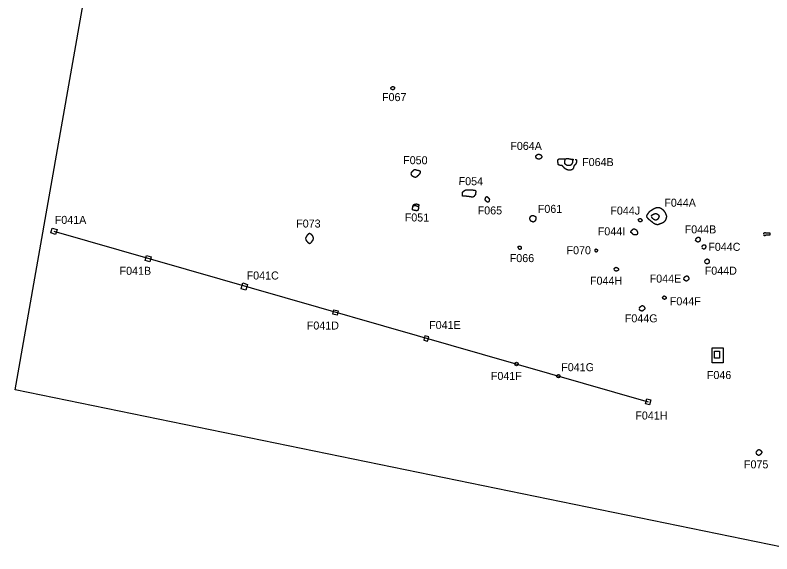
# Model space of a CAD drawing. Extents: x -56 to 221, y -167 to 6.
# Drawn here: x -56.2 to 19.4, y -113.5 to -59.7 of the extents above; entities that cross this region are included whole.
import ezdxf

# ---------------------------------------------------------------- set-up
doc = ezdxf.new("R2010")
doc.units = 0
for name, color, linetype in [('Feature Numbers', 7, 'Continuous'), ('Fenceline 41', 7, 'Continuous'), ('Limits of Excavation', 7, 'Continuous'), ('Posthole', 7, 'Continuous')]:
    doc.layers.add(name, color=color, linetype=linetype)

msp = doc.modelspace()

# ---------------------------------------------------------------- linework, layer by layer
at = {"layer": 'Fenceline 41'}
msp.add_line((-52.316, -81.319), (7.047, -98.348), dxfattribs=at)
for points in [[(-52.487, -81.01), (-52.007, -81.147), (-52.145, -81.628), (-52.625, -81.49)], [(-43.076, -83.742), (-42.595, -83.88), (-42.733, -84.361), (-43.214, -84.223)], [(-33.459, -86.483), (-32.978, -86.621), (-33.144, -87.198), (-33.624, -87.06)], [(-24.341, -89.149), (-23.908, -89.273), (-24.032, -89.706), (-24.465, -89.581)], [(-14.872, -91.864), (-15.257, -91.754), (-15.381, -92.186), (-14.996, -92.296)], [(6.923, -98.052), (7.308, -98.162), (7.17, -98.643), (6.785, -98.533)]]:
    msp.add_lwpolyline(points, close=True, dxfattribs=at)
for centre in [(-6.106, -94.572), (-1.931, -95.791)]:
    msp.add_circle(centre, 0.175, dxfattribs=at)
at = {"layer": 'Limits of Excavation'}
msp.add_lwpolyline([(-56.191, -97.161), (-37.969, 6.212), (76.054, -26.373), (69.801, -48.796), (131.21, -76.447), (130.819, -102.828), (192.765, -119.047), (185.095, -158.325), (26.762, -122.369), (28.227, -114.455), (-56.191, -97.161)], dxfattribs=at)
at = {"layer": 'Posthole'}
for points in [[(13.422, -92.959), (14.522, -92.959), (14.522, -94.459), (13.422, -94.459)], [(13.672, -93.296), (14.172, -93.296), (14.172, -93.996), (13.672, -93.996)]]:
    msp.add_lwpolyline(points, close=True, dxfattribs=at)
for points in [[(-18.438, -66.861), (-18.422, -66.866), (-18.405, -66.871), (-18.383, -66.879), (-18.366, -66.888), (-18.351, -66.898), (-18.338, -66.909), (-18.32, -66.93), (-18.309, -66.946), (-18.3, -66.96), (-18.294, -66.977), (-18.292, -67.007), (-18.299, -67.031), (-18.312, -67.066), (-18.324, -67.091), (-18.342, -67.118), (-18.357, -67.135), (-18.383, -67.162), (-18.4, -67.177), (-18.419, -67.188), (-18.435, -67.195), (-18.459, -67.196), (-18.486, -67.187), (-18.516, -67.179), (-18.569, -67.162), (-18.584, -67.155), (-18.606, -67.133), (-18.623, -67.111), (-18.633, -67.094), (-18.642, -67.074), (-18.652, -67.049), (-18.654, -67.025), (-18.654, -67.002), (-18.651, -66.984), (-18.635, -66.961), (-18.619, -66.945), (-18.581, -66.911), (-18.555, -66.892), (-18.513, -66.873), (-18.474, -66.864)], [(-4.178, -73.844), (-4.171, -73.819), (-4.159, -73.789), (-4.145, -73.767), (-4.129, -73.746), (-4.112, -73.728), (-4.089, -73.704), (-4.068, -73.684), (-4.039, -73.664), (-4.007, -73.646), (-3.969, -73.638), (-3.921, -73.627), (-3.884, -73.628), (-3.843, -73.63), (-3.786, -73.642), (-3.73, -73.667), (-3.7, -73.691), (-3.669, -73.723), (-3.637, -73.759), (-3.61, -73.808), (-3.59, -73.846), (-3.591, -73.878), (-3.606, -73.947), (-3.628, -73.998), (-3.678, -74.053), (-3.713, -74.074), (-3.748, -74.092), (-3.814, -74.11), (-3.901, -74.107), (-3.958, -74.106), (-3.997, -74.099), (-4.039, -74.085), (-4.075, -74.062), (-4.114, -74.037), (-4.141, -73.99), (-4.16, -73.936), (-4.17, -73.894)], [(-0.237, -74.144), (-0.197, -74.146), (-0.161, -74.159), (-0.14, -74.173), (-0.135, -74.199), (-0.121, -74.268), (-0.119, -74.343), (-0.124, -74.413), (-0.144, -74.503), (-0.167, -74.561), (-0.198, -74.606), (-0.232, -74.643), (-0.269, -74.681), (-0.308, -74.723), (-0.348, -74.763), (-0.368, -74.788), (-0.386, -74.843), (-0.416, -74.928), (-0.435, -75.012), (-0.454, -75.046), (-0.484, -75.096), (-0.527, -75.143), (-0.566, -75.168), (-0.643, -75.199), (-0.709, -75.212), (-0.781, -75.22), (-0.862, -75.22), (-0.961, -75.208), (-1.035, -75.193), (-1.106, -75.161), (-1.173, -75.126), (-1.24, -75.08), (-1.3, -75.04), (-1.339, -74.989), (-1.397, -74.937), (-1.458, -74.857), (-1.535, -74.796), (-1.565, -74.763), (-1.606, -74.755), (-1.707, -74.742), (-1.747, -74.738), (-1.786, -74.734), (-1.853, -74.712), (-1.903, -74.679), (-1.934, -74.643), (-1.952, -74.595), (-1.966, -74.471), (-1.971, -74.331), (-1.975, -74.27), (-1.975, -74.245), (-1.954, -74.173), (-1.945, -74.142), (-1.918, -74.111), (-1.876, -74.096), (-1.805, -74.085), (-1.765, -74.083), (-1.645, -74.085), (-1.562, -74.092), (-1.465, -74.1), (-1.364, -74.094), (-1.269, -74.096), (-1.177, -74.092), (-1.163, -74.079), (-1.138, -74.067), (-1.067, -74.054), (-0.99, -74.056), (-0.875, -74.069), (-0.769, -74.088), (-0.71, -74.106), (-0.65, -74.119), (-0.626, -74.123), (-0.564, -74.123), (-0.38, -74.148)], [(-0.573, -74.134), (-0.539, -74.183), (-0.531, -74.225), (-0.535, -74.403), (-0.519, -74.453), (-0.547, -74.535), (-0.61, -74.632), (-0.66, -74.693), (-0.751, -74.753), (-0.832, -74.743), (-1.083, -74.736), (-1.126, -74.708), (-1.164, -74.685), (-1.278, -74.586), (-1.302, -74.486), (-1.296, -74.362), (-1.296, -74.329), (-1.27, -74.276), (-1.241, -74.186), (-1.237, -74.134), (-1.204, -74.101), (-1.146, -74.071), (-1.114, -74.062), (-1.053, -74.056), (-1.015, -74.056), (-0.942, -74.061), (-0.827, -74.077), (-0.723, -74.101), (-0.632, -74.124)], [(-16.637, -75.521), (-16.617, -75.484), (-16.602, -75.459), (-16.577, -75.435), (-16.551, -75.4), (-16.525, -75.373), (-16.492, -75.336), (-16.46, -75.293), (-16.437, -75.259), (-16.405, -75.225), (-16.364, -75.192), (-16.315, -75.146), (-16.287, -75.155), (-16.26, -75.158), (-16.234, -75.161), (-16.203, -75.172), (-16.179, -75.165), (-16.166, -75.175), (-16.14, -75.183), (-16.052, -75.203), (-15.977, -75.219), (-15.948, -75.222), (-15.91, -75.23), (-15.838, -75.251), (-15.809, -75.261), (-15.788, -75.281), (-15.755, -75.316), (-15.739, -75.356), (-15.743, -75.424), (-15.757, -75.523), (-15.772, -75.555), (-15.81, -75.61), (-15.847, -75.657), (-15.895, -75.709), (-15.927, -75.745), (-15.969, -75.787), (-16.003, -75.813), (-16.05, -75.854), (-16.092, -75.887), (-16.127, -75.914), (-16.168, -75.94), (-16.202, -75.941), (-16.264, -75.933), (-16.295, -75.933), (-16.344, -75.914), (-16.376, -75.899), (-16.449, -75.859), (-16.492, -75.825), (-16.53, -75.788), (-16.554, -75.763), (-16.582, -75.721), (-16.6, -75.679), (-16.626, -75.593)], [(-11.063, -77.168), (-11.009, -77.173), (-10.962, -77.171), (-10.919, -77.177), (-10.869, -77.177), (-10.817, -77.179), (-10.766, -77.179), (-10.716, -77.177), (-10.674, -77.184), (-10.63, -77.182), (-10.579, -77.182), (-10.512, -77.188), (-10.44, -77.199), (-10.364, -77.212), (-10.306, -77.218), (-10.251, -77.229), (-10.223, -77.229), (-10.202, -77.251), (-10.193, -77.293), (-10.186, -77.366), (-10.188, -77.427), (-10.194, -77.454), (-10.205, -77.493), (-10.196, -77.556), (-10.196, -77.601), (-10.211, -77.651), (-10.235, -77.689), (-10.263, -77.734), (-10.304, -77.776), (-10.338, -77.802), (-10.358, -77.839), (-10.404, -77.884), (-10.472, -77.911), (-10.497, -77.919), (-10.552, -77.911), (-10.599, -77.904), (-10.625, -77.904), (-10.653, -77.893), (-10.706, -77.887), (-10.757, -77.882), (-10.797, -77.876), (-10.847, -77.86), (-10.872, -77.86), (-10.945, -77.849), (-10.998, -77.849), (-11.096, -77.83), (-11.15, -77.817), (-11.197, -77.81), (-11.246, -77.806), (-11.307, -77.813), (-11.362, -77.821), (-11.416, -77.821), (-11.466, -77.815), (-11.491, -77.799), (-11.512, -77.76), (-11.512, -77.686), (-11.511, -77.626), (-11.509, -77.584), (-11.5, -77.497), (-11.497, -77.464), (-11.485, -77.414), (-11.466, -77.38), (-11.424, -77.342), (-11.393, -77.316), (-11.34, -77.282), (-11.304, -77.26), (-11.269, -77.234), (-11.231, -77.212), (-11.206, -77.193), (-11.176, -77.179), (-11.119, -77.171)], [(-8.818, -78.14), (-8.818, -78.156), (-8.823, -78.176), (-8.827, -78.199), (-8.829, -78.217), (-8.833, -78.255), (-8.843, -78.28), (-8.853, -78.312), (-8.871, -78.348), (-8.886, -78.373), (-8.906, -78.395), (-8.917, -78.401), (-8.933, -78.408), (-8.958, -78.415), (-8.971, -78.417), (-8.984, -78.417), (-9.005, -78.417), (-9.03, -78.407), (-9.042, -78.398), (-9.055, -78.387), (-9.073, -78.37), (-9.094, -78.354), (-9.113, -78.335), (-9.128, -78.322), (-9.146, -78.307), (-9.158, -78.297), (-9.176, -78.277), (-9.19, -78.259), (-9.205, -78.239), (-9.217, -78.219), (-9.226, -78.202), (-9.232, -78.19), (-9.237, -78.157), (-9.24, -78.141), (-9.239, -78.122), (-9.227, -78.086), (-9.22, -78.065), (-9.214, -78.052), (-9.206, -78.027), (-9.2, -78.011), (-9.189, -77.985), (-9.181, -77.965), (-9.171, -77.943), (-9.16, -77.918), (-9.15, -77.905), (-9.146, -77.898), (-9.13, -77.887), (-9.112, -77.875), (-9.094, -77.864), (-9.08, -77.858), (-9.072, -77.854), (-9.064, -77.852), (-9.048, -77.864), (-9.04, -77.877), (-9.021, -77.894), (-9.006, -77.905), (-8.998, -77.914), (-8.985, -77.917), (-8.966, -77.927), (-8.952, -77.936), (-8.94, -77.948), (-8.927, -77.972), (-8.919, -77.994), (-8.914, -78.011), (-8.897, -78.019), (-8.882, -78.037), (-8.872, -78.045), (-8.861, -78.057), (-8.846, -78.069), (-8.834, -78.084), (-8.827, -78.099), (-8.819, -78.126)], [(-16.455, -78.88), (-16.452, -78.84), (-16.449, -78.82), (-16.441, -78.774), (-16.437, -78.747), (-16.426, -78.719), (-16.417, -78.708), (-16.407, -78.694), (-16.393, -78.68), (-16.379, -78.664), (-16.362, -78.647), (-16.347, -78.641), (-16.328, -78.632), (-16.313, -78.625), (-16.296, -78.622), (-16.28, -78.613), (-16.264, -78.603), (-16.241, -78.602), (-16.216, -78.598), (-16.196, -78.599), (-16.18, -78.596), (-16.163, -78.593), (-16.146, -78.584), (-16.111, -78.588), (-16.087, -78.593), (-16.064, -78.597), (-16.039, -78.6), (-16.02, -78.601), (-15.994, -78.608), (-15.968, -78.614), (-15.95, -78.62), (-15.921, -78.632), (-15.902, -78.64), (-15.886, -78.651), (-15.874, -78.654), (-15.864, -78.664), (-15.858, -78.69), (-15.859, -78.716), (-15.868, -78.74), (-15.874, -78.763), (-15.884, -78.782), (-15.891, -78.8), (-15.896, -78.82), (-15.896, -78.838), (-15.905, -78.879), (-15.904, -78.934), (-15.907, -78.957), (-15.907, -78.979), (-15.907, -79.022), (-15.911, -79.043), (-15.918, -79.069), (-15.923, -79.097), (-15.927, -79.135), (-15.93, -79.157), (-15.935, -79.182), (-15.943, -79.203), (-15.948, -79.216), (-15.961, -79.227), (-15.982, -79.247), (-16.002, -79.254), (-16.014, -79.26), (-16.046, -79.265), (-16.092, -79.267), (-16.115, -79.267), (-16.199, -79.254), (-16.234, -79.245), (-16.303, -79.231), (-16.332, -79.225), (-16.38, -79.221), (-16.421, -79.212), (-16.428, -79.212), (-16.449, -79.204), (-16.473, -79.19), (-16.494, -79.168), (-16.501, -79.147), (-16.509, -79.121), (-16.51, -79.098), (-16.51, -79.079), (-16.508, -79.061), (-16.497, -79.028), (-16.488, -78.994), (-16.485, -78.964), (-16.472, -78.94), (-16.46, -78.916)], [(-16.168, -78.757), (-16.139, -78.763), (-16.088, -78.774), (-16.034, -78.793), (-15.968, -78.828), (-15.93, -78.84), (-15.912, -78.846), (-15.9, -78.854), (-15.904, -78.877), (-15.904, -78.889), (-15.907, -78.958), (-15.906, -78.99), (-15.908, -79.02), (-15.913, -79.047), (-15.919, -79.081), (-15.925, -79.129), (-15.929, -79.158), (-15.941, -79.198), (-15.948, -79.216), (-15.964, -79.229), (-15.978, -79.241), (-16.003, -79.257), (-16.036, -79.264), (-16.077, -79.266), (-16.1, -79.267), (-16.168, -79.259), (-16.221, -79.248), (-16.292, -79.232), (-16.318, -79.228), (-16.351, -79.224), (-16.394, -79.217), (-16.414, -79.214), (-16.461, -79.197), (-16.481, -79.18), (-16.503, -79.143), (-16.51, -79.088), (-16.508, -79.058), (-16.493, -79.012), (-16.49, -78.996), (-16.486, -78.977), (-16.482, -78.959), (-16.47, -78.935), (-16.462, -78.916), (-16.455, -78.878), (-16.453, -78.848), (-16.448, -78.813), (-16.446, -78.799), (-16.432, -78.793), (-16.414, -78.783), (-16.376, -78.765), (-16.36, -78.76), (-16.347, -78.757), (-16.331, -78.755), (-16.278, -78.748), (-16.255, -78.747), (-16.235, -78.745), (-16.187, -78.757)], [(6.878, -79.817), (6.924, -79.737), (6.967, -79.654), (7.037, -79.55), (7.08, -79.477), (7.166, -79.376), (7.218, -79.315), (7.322, -79.238), (7.404, -79.192), (7.506, -79.128), (7.57, -79.073), (7.686, -79.015), (7.809, -78.978), (7.873, -78.956), (7.959, -78.929), (8.041, -78.929), (8.13, -78.944), (8.24, -78.972), (8.32, -79.018), (8.372, -79.057), (8.494, -79.152), (8.54, -79.195), (8.617, -79.293), (8.699, -79.41), (8.742, -79.489), (8.785, -79.584), (8.831, -79.706), (8.871, -79.829), (8.853, -79.939), (8.819, -80.08), (8.742, -80.239), (8.663, -80.362), (8.571, -80.435), (8.473, -80.502), (8.375, -80.533), (8.246, -80.582), (8.115, -80.628), (8.008, -80.677), (7.907, -80.659), (7.747, -80.616), (7.637, -80.564), (7.545, -80.49), (7.414, -80.374), (7.313, -80.297), (7.202, -80.215), (7.117, -80.141), (7.049, -80.062), (6.936, -79.927), (6.899, -79.875)], [(-4.779, -80.092), (-4.776, -80.046), (-4.773, -80.012), (-4.763, -79.969), (-4.76, -79.946), (-4.758, -79.934), (-4.745, -79.918), (-4.74, -79.9), (-4.73, -79.876), (-4.71, -79.853), (-4.688, -79.824), (-4.671, -79.807), (-4.647, -79.788), (-4.621, -79.769), (-4.603, -79.76), (-4.576, -79.752), (-4.56, -79.752), (-4.538, -79.747), (-4.507, -79.745), (-4.476, -79.745), (-4.442, -79.75), (-4.409, -79.758), (-4.38, -79.765), (-4.359, -79.77), (-4.327, -79.785), (-4.31, -79.795), (-4.295, -79.798), (-4.268, -79.814), (-4.253, -79.823), (-4.235, -79.836), (-4.226, -79.849), (-4.208, -79.858), (-4.205, -79.877), (-4.188, -79.901), (-4.184, -79.934), (-4.186, -79.959), (-4.183, -79.977), (-4.177, -79.993), (-4.177, -80.008), (-4.174, -80.035), (-4.178, -80.058), (-4.18, -80.091), (-4.192, -80.105), (-4.194, -80.135), (-4.206, -80.158), (-4.216, -80.19), (-4.224, -80.218), (-4.227, -80.241), (-4.236, -80.259), (-4.255, -80.29), (-4.277, -80.314), (-4.297, -80.326), (-4.317, -80.332), (-4.339, -80.346), (-4.368, -80.372), (-4.393, -80.391), (-4.428, -80.399), (-4.461, -80.398), (-4.491, -80.391), (-4.517, -80.379), (-4.535, -80.379), (-4.55, -80.363), (-4.577, -80.352), (-4.602, -80.35), (-4.619, -80.345), (-4.627, -80.332), (-4.637, -80.328), (-4.656, -80.317), (-4.672, -80.305), (-4.682, -80.284), (-4.688, -80.261), (-4.701, -80.251), (-4.723, -80.227), (-4.735, -80.216), (-4.747, -80.205), (-4.757, -80.189), (-4.767, -80.166), (-4.773, -80.151)], [(6.039, -80.215), (6.073, -80.15), (6.119, -80.089), (6.18, -80.046), (6.253, -80.019), (6.312, -80.062), (6.367, -80.129), (6.422, -80.193), (6.434, -80.239), (6.394, -80.313), (6.333, -80.362), (6.256, -80.383), (6.204, -80.371), (6.116, -80.316), (6.07, -80.261)], [(7.371, -79.814), (7.383, -79.74), (7.481, -79.658), (7.603, -79.59), (7.75, -79.547), (7.867, -79.553), (8.023, -79.639), (8.093, -79.719), (8.133, -79.829), (8.096, -79.942), (8.02, -80.098), (7.91, -80.178), (7.769, -80.221), (7.677, -80.187), (7.579, -80.12), (7.463, -80.013), (7.389, -79.887)], [(-27.171, -82.044), (-27.155, -82.009), (-27.144, -81.979), (-27.124, -81.933), (-27.11, -81.9), (-27.087, -81.862), (-27.057, -81.811), (-27.032, -81.768), (-27.008, -81.732), (-26.988, -81.707), (-26.956, -81.666), (-26.925, -81.631), (-26.904, -81.603), (-26.882, -81.575), (-26.848, -81.543), (-26.811, -81.514), (-26.797, -81.504), (-26.767, -81.509), (-26.723, -81.537), (-26.686, -81.566), (-26.653, -81.59), (-26.625, -81.616), (-26.602, -81.641), (-26.576, -81.666), (-26.551, -81.689), (-26.534, -81.705), (-26.521, -81.742), (-26.51, -81.768), (-26.492, -81.806), (-26.468, -81.854), (-26.456, -81.892), (-26.445, -81.92), (-26.426, -81.971), (-26.411, -82.022), (-26.418, -82.055), (-26.456, -82.174), (-26.49, -82.245), (-26.514, -82.28), (-26.539, -82.31), (-26.58, -82.364), (-26.607, -82.402), (-26.647, -82.462), (-26.683, -82.501), (-26.736, -82.556), (-26.767, -82.564), (-26.793, -82.558), (-26.83, -82.534), (-26.861, -82.508), (-26.907, -82.472), (-26.941, -82.434), (-26.966, -82.392), (-27.007, -82.358), (-27.039, -82.315), (-27.067, -82.27), (-27.089, -82.234), (-27.105, -82.202), (-27.124, -82.15), (-27.151, -82.102)], [(5.31, -81.372), (5.344, -81.289), (5.408, -81.213), (5.506, -81.133), (5.555, -81.087), (5.635, -81.069), (5.73, -81.106), (5.797, -81.136), (5.858, -81.185), (5.914, -81.262), (5.944, -81.338), (5.969, -81.384), (5.963, -81.467), (5.966, -81.571), (5.944, -81.635), (5.895, -81.666), (5.754, -81.678), (5.681, -81.678), (5.583, -81.666), (5.513, -81.617), (5.494, -81.574), (5.476, -81.54), (5.436, -81.507), (5.384, -81.488), (5.35, -81.458), (5.317, -81.418)], [(18.595, -81.604), (18.597, -81.555), (18.602, -81.527), (18.63, -81.492), (18.662, -81.461), (18.704, -81.44), (18.743, -81.44), (18.772, -81.453), (18.785, -81.472), (18.834, -81.488), (18.892, -81.479), (18.954, -81.475), (19.005, -81.469), (19.054, -81.477), (19.13, -81.475), (19.173, -81.484), (19.2, -81.5), (19.202, -81.546), (19.209, -81.652), (19.199, -81.697), (19.182, -81.708), (19.151, -81.708), (19.067, -81.708), (19.009, -81.711), (18.904, -81.713), (18.805, -81.717), (18.776, -81.727), (18.73, -81.746), (18.696, -81.766), (18.659, -81.769), (18.623, -81.753), (18.617, -81.717), (18.601, -81.658)], [(11.779, -82.146), (11.801, -82.091), (11.868, -82.024), (11.926, -81.963), (11.963, -81.935), (12.03, -81.889), (12.098, -81.902), (12.159, -81.935), (12.205, -81.987), (12.239, -82.094), (12.242, -82.171), (12.211, -82.266), (12.137, -82.364), (12.036, -82.41), (11.966, -82.391), (11.899, -82.349), (11.844, -82.3), (11.801, -82.251), (11.779, -82.223)], [(-5.94, -82.914), (-5.94, -82.9), (-5.94, -82.889), (-5.941, -82.873), (-5.939, -82.862), (-5.934, -82.851), (-5.926, -82.839), (-5.917, -82.831), (-5.91, -82.825), (-5.896, -82.817), (-5.89, -82.814), (-5.875, -82.811), (-5.86, -82.807), (-5.837, -82.806), (-5.815, -82.804), (-5.797, -82.804), (-5.784, -82.804), (-5.771, -82.807), (-5.754, -82.809), (-5.734, -82.816), (-5.72, -82.824), (-5.707, -82.833), (-5.693, -82.843), (-5.68, -82.855), (-5.666, -82.872), (-5.653, -82.893), (-5.642, -82.912), (-5.637, -82.929), (-5.637, -82.944), (-5.637, -82.971), (-5.64, -82.999), (-5.647, -83.026), (-5.656, -83.049), (-5.668, -83.07), (-5.688, -83.095), (-5.703, -83.109), (-5.728, -83.126), (-5.737, -83.129), (-5.766, -83.136), (-5.785, -83.135), (-5.805, -83.134), (-5.818, -83.131), (-5.824, -83.128), (-5.838, -83.118), (-5.844, -83.107), (-5.864, -83.073), (-5.872, -83.053), (-5.881, -83.039), (-5.893, -83.022), (-5.902, -83.01), (-5.912, -82.993), (-5.922, -82.981), (-5.927, -82.973), (-5.936, -82.952), (-5.938, -82.942)], [(1.73, -83.204), (1.733, -83.193), (1.738, -83.185), (1.744, -83.175), (1.75, -83.167), (1.757, -83.157), (1.765, -83.148), (1.771, -83.141), (1.775, -83.138), (1.783, -83.129), (1.795, -83.113), (1.804, -83.104), (1.812, -83.098), (1.821, -83.092), (1.83, -83.088), (1.836, -83.084), (1.854, -83.09), (1.861, -83.094), (1.879, -83.104), (1.893, -83.112), (1.904, -83.117), (1.916, -83.129), (1.928, -83.139), (1.941, -83.151), (1.954, -83.164), (1.963, -83.176), (1.97, -83.185), (1.973, -83.193), (1.982, -83.209), (1.981, -83.22), (1.976, -83.239), (1.971, -83.256), (1.963, -83.274), (1.956, -83.288), (1.947, -83.303), (1.938, -83.318), (1.925, -83.333), (1.915, -83.343), (1.904, -83.355), (1.892, -83.367), (1.88, -83.376), (1.867, -83.387), (1.855, -83.397), (1.845, -83.404), (1.84, -83.407), (1.829, -83.402), (1.818, -83.393), (1.808, -83.381), (1.798, -83.367), (1.792, -83.358), (1.78, -83.34), (1.769, -83.325), (1.764, -83.313), (1.754, -83.295), (1.748, -83.276), (1.741, -83.258), (1.735, -83.242), (1.73, -83.227)], [(12.42, -82.881), (12.423, -82.835), (12.466, -82.771), (12.509, -82.71), (12.555, -82.676), (12.619, -82.676), (12.677, -82.667), (12.726, -82.667), (12.769, -82.722), (12.797, -82.872), (12.769, -82.982), (12.726, -83.053), (12.616, -83.117), (12.567, -83.099), (12.484, -83.047), (12.429, -82.979)], [(12.682, -84.342), (12.719, -84.274), (12.774, -84.182), (12.851, -84.124), (12.93, -84.066), (12.976, -84.084), (13.044, -84.121), (13.105, -84.182), (13.145, -84.296), (13.151, -84.345), (13.132, -84.421), (13.087, -84.495), (13.019, -84.55), (12.943, -84.574), (12.884, -84.571), (12.808, -84.541), (12.741, -84.482), (12.701, -84.424)], [(3.602, -85.116), (3.657, -85.033), (3.722, -84.969), (3.774, -84.935), (3.826, -84.914), (3.914, -84.938), (4, -84.987), (4.074, -85.067), (4.104, -85.153), (4.037, -85.232), (3.933, -85.281), (3.826, -85.297), (3.755, -85.278), (3.679, -85.208), (3.624, -85.147)], [(10.598, -86.044), (10.622, -85.982), (10.659, -85.933), (10.711, -85.866), (10.8, -85.805), (10.842, -85.777), (10.907, -85.756), (10.992, -85.796), (11.035, -85.851), (11.075, -85.93), (11.106, -85.998), (11.097, -86.05), (11.069, -86.148), (10.992, -86.218), (10.898, -86.304), (10.812, -86.295), (10.741, -86.252), (10.671, -86.197), (10.625, -86.154), (10.604, -86.105)], [(8.486, -87.95), (8.516, -87.901), (8.55, -87.842), (8.59, -87.793), (8.642, -87.772), (8.725, -87.812), (8.78, -87.858), (8.826, -87.91), (8.85, -87.968), (8.823, -88.041), (8.743, -88.1), (8.676, -88.13), (8.581, -88.1), (8.535, -88.063), (8.489, -88.002)], [(6.146, -89.013), (6.171, -88.952), (6.235, -88.894), (6.305, -88.823), (6.391, -88.753), (6.443, -88.716), (6.529, -88.756), (6.596, -88.811), (6.654, -88.885), (6.694, -88.955), (6.713, -89.035), (6.651, -89.133), (6.556, -89.215), (6.471, -89.277), (6.431, -89.292), (6.321, -89.273), (6.256, -89.221), (6.189, -89.154), (6.149, -89.096)], [(17.833, -103.405), (17.84, -103.372), (17.856, -103.34), (17.881, -103.306), (17.91, -103.261), (17.941, -103.229), (17.988, -103.179), (18.023, -103.144), (18.056, -103.125), (18.086, -103.113), (18.112, -103.093), (18.127, -103.097), (18.15, -103.114), (18.179, -103.135), (18.214, -103.156), (18.238, -103.172), (18.269, -103.191), (18.301, -103.218), (18.322, -103.25), (18.342, -103.284), (18.36, -103.31), (18.381, -103.342), (18.4, -103.367), (18.398, -103.394), (18.386, -103.421), (18.36, -103.464), (18.322, -103.517), (18.292, -103.555), (18.25, -103.605), (18.222, -103.634), (18.19, -103.662), (18.15, -103.689), (18.108, -103.699), (18.076, -103.703), (18.053, -103.697), (18.012, -103.682), (17.955, -103.64), (17.935, -103.622), (17.9, -103.582), (17.878, -103.556), (17.859, -103.528), (17.843, -103.482)]]:
    msp.add_open_spline(points, degree=2, dxfattribs=at)

# ---------------------------------------------------------------- texts
at = {"layer": 'Feature Numbers'}
for s, p in [('F067', (-19.545, -68.323)), ('F064A', (-6.73, -73.195)), ('F064B', (0.443, -74.808)), ('F044A', (8.656, -78.868)), ('F065', (-9.991, -79.637)), ('F061', (-3.984, -79.482)), ('F044J', (3.261, -79.656)), ('F041A', (-52.235, -80.582)), ('F073', (-28.118, -80.949)), ('F044B', (10.689, -81.529)), ('F044I', (2.007, -81.723)), ('F070', (-1.114, -83.613)), ('F044C', (13.046, -83.272)), ('F066', (-6.785, -84.401)), ('F041B', (-45.758, -85.666)), ('F041C', (-33.068, -86.135)), ('F044D', (12.691, -85.654)), ('F044H', (1.231, -86.651)), ('F044E', (7.191, -86.443)), ('F044F', (9.203, -88.708)), ('F044G', (4.708, -90.413)), ('F041D', (-27.058, -91.129)), ('F041E', (-14.836, -91.08)), ('F041G', (-1.644, -95.29)), ('F041F', (-8.671, -96.165)), ('F046', (12.902, -96.073)), ('F041H', (5.755, -100.115)), ('F075', (16.608, -104.99))]:
    msp.add_text(s, height=0.8, dxfattribs=at).set_placement(p)
for s, p in [('F050', (-17.436, -74.612)), ('F054', (-11.896, -76.711)), ('F051', (-17.276, -80.33))]:
    msp.add_text(s, height=0.8, rotation=359.49999, dxfattribs=at).set_placement(p)

doc.saveas('drawing.dxf')
